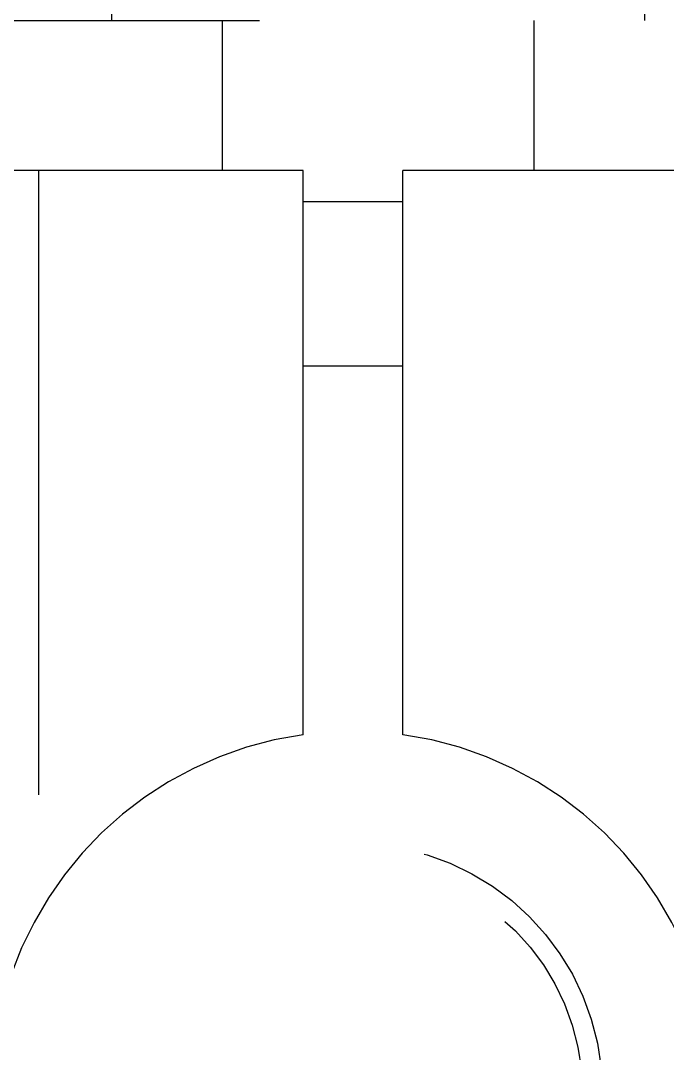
# Model space of a CAD drawing. Header units: millimetres. Extents: x 17886 to 18265, y -8727 to -7321.
# Drawn here: x 17936.767 to 17937.285, y -8657.611 to -8656.784 of the extents above; entities that cross this region are included whole.
import ezdxf

# ---------------------------------------------------------------- set-up
doc = ezdxf.new("R2010")
doc.units = ezdxf.units.MM
doc.linetypes.add('EPL_DASH', pattern=[1, 0.5, -0.5])
doc.layers.add('3884027_DKREDXF_CONTINUOUS_LINE', color=7, linetype='Continuous')

msp = doc.modelspace()

# ---------------------------------------------------------------- linework, layer by layer
at = {"layer": '3884027_DKREDXF_CONTINUOUS_LINE', "color": 7, "linetype": 'EPL_DASH'}
for p, q in [((17936.83929, -8656.77057), (17936.83929, -8656.78357)), ((17937.26665, -8656.77057), (17937.26665, -8656.78357))]:
    msp.add_line(p, q, dxfattribs=at)
at = {"layer": '3884027_DKREDXF_CONTINUOUS_LINE', "color": 6, "linetype": 'EPL_DASH'}
for p, q in [((17936.45812, -8656.78357), (17939.08297, -8656.78357)), ((17936.92814, -8656.78357), (17936.92814, -8656.90357)), ((17937.1778, -8656.78357), (17937.1778, -8656.90357)), ((17936.99297, -8656.90357), (17936.70782, -8656.90357)), ((17936.781, -8656.90357), (17936.781, -8657.49901)), ((17936.99297, -8657.35534), (17936.99297, -8656.90357)), ((17937.07297, -8657.35534), (17937.07297, -8656.90357)), ((17937.39812, -8656.90357), (17937.07297, -8656.90357)), ((17937.07297, -8656.92857), (17936.99297, -8656.92857)), ((17937.07297, -8657.0602), (17936.99297, -8657.0602))]:
    msp.add_line(p, q, dxfattribs=at)
for radius in [0.2, 0.184]:
    msp.add_circle((17937.03297, -8657.64257), radius, dxfattribs=at)
for start, end in [(97.92814, 170.07181), (9.92819, 82.07186)]:
    msp.add_arc((17937.03297, -8657.64257), 0.29, start, end, dxfattribs=at)

doc.saveas('drawing.dxf')
